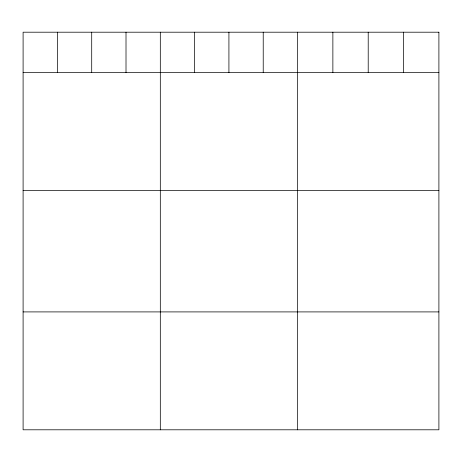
<?xml version="1.0" encoding="UTF-8"?>
<svg xmlns="http://www.w3.org/2000/svg" width="462" height="462" viewBox="0 0 462 462"><rect width="100%" height="100%" fill="white"/><g stroke="black" fill="none" stroke-linecap="round" stroke-linejoin="round"><path stroke-width="0.69" d="M23.1 72.563L438.9 72.563M23.1 190.448L438.9 190.448M23.1 311.908L438.9 311.908M403.557 32.201L403.557 72.563M368.214 32.201L368.214 72.563M332.871 32.201L332.871 72.563M297.528 32.201L297.528 429.799M263.225 32.201L263.225 72.563M228.921 32.201L228.921 72.563M194.618 32.201L194.618 72.563M160.314 32.201L160.314 429.799M126.01 32.201L126.01 72.563M91.707 32.201L91.707 72.563M57.404 32.201L57.404 72.563M438.9 32.201L23.1 32.201L23.1 429.799L438.9 429.799L438.9 32.201"/></g></svg>
